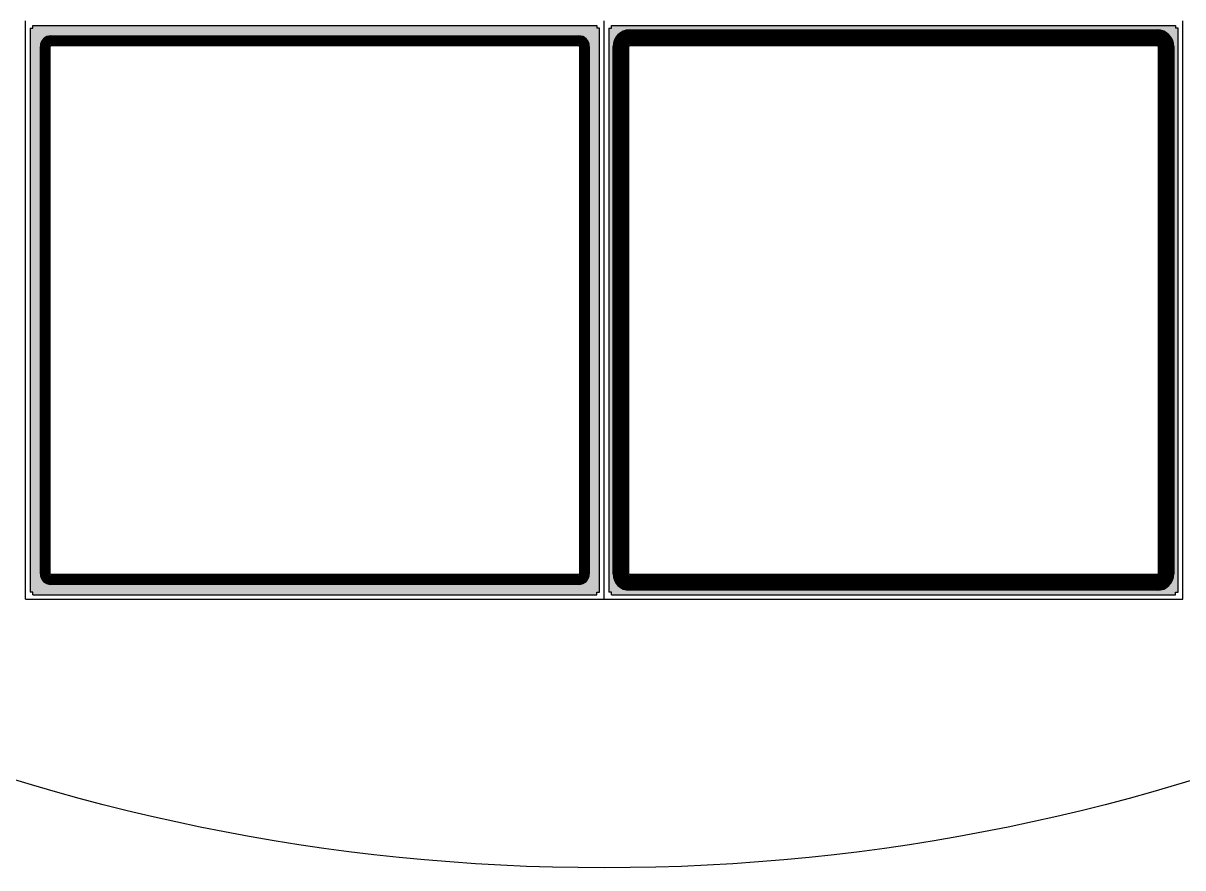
# Model space of a CAD drawing. Header units: millimetres. Extents: x -75 to 75, y -75 to 75.
# Drawn here: x -21.74 to 21.65, y -75 to -43.39 of the extents above; entities that cross this region are included whole.
import ezdxf

# ---------------------------------------------------------------- set-up
doc = ezdxf.new("R2010")
doc.units = ezdxf.units.MM
doc.layers.add('400AMET#2', color=9, linetype='Continuous')

msp = doc.modelspace()

# ---------------------------------------------------------------- hatches: boundary and pattern name
at = {"layer": '400AMET#2'}
h = msp.add_hatch(color=256, dxfattribs=at)
h.dxf.hatch_style = 1
h.paths.add_polyline_path([(-0.17, -43.57), (-0.27, -43.57), (-0.27, -43.47), (-21.38, -43.47), (-21.38, -43.57), (-21.48, -43.57), (-21.48, -64.68), (-21.38, -64.68), (-21.38, -64.78), (-0.27, -64.78), (-0.27, -64.68), (-0.17, -64.68)])
h.paths.add_polyline_path([(-20.697, -43.857), (-0.953, -43.857, -0.414214), (-0.557, -44.253), (-0.557, -63.997, -0.414214), (-0.953, -64.393), (-20.697, -64.393, -0.414214), (-21.093, -63.997), (-21.093, -44.253, -0.414214)], flags=16)
h.paths.add_polyline_path([(-20.697, -43.877), (-0.953, -43.877, -0.414214), (-0.577, -44.253), (-0.577, -63.997, -0.414214), (-0.953, -64.373), (-20.697, -64.373, -0.414214), (-21.073, -63.997), (-21.073, -44.253, -0.414214)], flags=0)
h.paths.add_polyline_path([(-20.697, -43.899), (-0.953, -43.899, -0.414214), (-0.599, -44.253), (-0.599, -63.997, -0.414214), (-0.953, -64.351), (-20.697, -64.351, -0.414214), (-21.051, -63.997), (-21.051, -44.253, -0.414214)], flags=0)
h.paths.add_polyline_path([(-20.697, -43.919), (-0.953, -43.919, -0.414214), (-0.619, -44.253), (-0.619, -63.997, -0.414214), (-0.953, -64.331), (-20.697, -64.331, -0.414214), (-21.031, -63.997), (-21.031, -44.253, -0.414214)], flags=0)
h.paths.add_polyline_path([(-20.697, -43.941), (-0.953, -43.941, -0.414214), (-0.641, -44.253), (-0.641, -63.997, -0.414214), (-0.953, -64.309), (-20.697, -64.309, -0.414214), (-21.009, -63.997), (-21.009, -44.253, -0.414214)], flags=0)
h.paths.add_polyline_path([(-0.953, -43.979, -0.414214), (-0.679, -44.253), (-0.661, -44.253, 0.414214), (-0.953, -43.961), (-20.697, -43.961), (-20.697, -43.979)], flags=0)
h.paths.add_polyline_path([(-20.697, -64.271, -0.414214), (-20.971, -63.997), (-20.989, -63.997, 0.414214), (-20.697, -64.289), (-0.953, -64.289), (-0.953, -64.271)], flags=0)
h.paths.add_polyline_path([(-0.953, -44.017, -0.414214), (-0.717, -44.253), (-0.699, -44.253, 0.414214), (-0.953, -43.999), (-20.697, -43.999), (-20.697, -44.017)], flags=0)
h.paths.add_polyline_path([(-20.697, -64.233, -0.414214), (-20.933, -63.997), (-20.951, -63.997, 0.414214), (-20.697, -64.251), (-0.953, -64.251), (-0.953, -64.233)], flags=0)
h.paths.add_polyline_path([(-0.953, -44.055, -0.414214), (-0.755, -44.253), (-0.737, -44.253, 0.414214), (-0.953, -44.037), (-20.697, -44.037), (-20.697, -44.055)], flags=0)
h.paths.add_polyline_path([(-20.697, -64.195, -0.414214), (-20.895, -63.997), (-20.913, -63.997, 0.414214), (-20.697, -64.213), (-0.953, -64.213), (-0.953, -64.195)], flags=0)
h.paths.add_polyline_path([(-0.953, -44.09, -0.414214), (-0.79, -44.253), (-0.775, -44.253, 0.414214), (-0.953, -44.075), (-20.697, -44.075), (-20.697, -44.09)], flags=0)
h.paths.add_polyline_path([(-0.953, -44.125, -0.414214), (-0.825, -44.253), (-0.81, -44.253, 0.414214), (-0.953, -44.11), (-20.697, -44.11), (-20.697, -44.125)], flags=0)
h.paths.add_polyline_path([(-20.697, -64.125, -0.414214), (-20.825, -63.997), (-20.84, -63.997, 0.414214), (-20.697, -64.14), (-0.953, -64.14), (-0.953, -64.125)], flags=0)
h.paths.add_polyline_path([(-0.953, -44.16, -0.414214), (-0.86, -44.253), (-0.845, -44.253, 0.414214), (-0.953, -44.145), (-20.697, -44.145), (-20.697, -44.16)], flags=0)
h.paths.add_polyline_path([(-20.697, -64.09, -0.414214), (-20.79, -63.997), (-20.805, -63.997, 0.414214), (-20.697, -64.105), (-0.953, -64.105), (-0.953, -64.09)], flags=0)
h.paths.add_polyline_path([(-20.725, -63.997), (-20.74, -63.997, 0.414214), (-20.697, -64.04), (-0.953, -64.04), (-0.953, -64.025), (-20.697, -64.025, -0.414214)], flags=0)
h.paths.add_polyline_path([(-20.547, -44.253), (-10.9, -44.253), (-10.9, -44.403), (-10.75, -44.403), (-10.75, -44.253), (-1.103, -44.253), (-1.103, -44.403), (-0.953, -44.403), (-0.953, -54.05), (-1.103, -54.05), (-1.103, -54.2), (-0.953, -54.2), (-0.953, -63.847), (-1.103, -63.847), (-1.103, -63.997), (-10.75, -63.997), (-10.75, -63.847), (-10.9, -63.847), (-10.9, -63.997), (-20.547, -63.997), (-20.547, -63.847), (-20.697, -63.847), (-20.697, -54.2), (-20.547, -54.2), (-20.547, -54.05), (-20.697, -54.05), (-20.697, -44.403), (-20.547, -44.403)], flags=0)
h = msp.add_hatch(color=256, dxfattribs=at)
h.dxf.hatch_style = 1
h.paths.add_polyline_path([(21.48, -43.57), (21.38, -43.57), (21.38, -43.47), (0.27, -43.47), (0.27, -43.57), (0.17, -43.57), (0.17, -64.68), (0.27, -64.68), (0.27, -64.78), (21.38, -64.78), (21.38, -64.68), (21.48, -64.68)])
h.paths.add_polyline_path([(0.953, -43.637), (20.697, -43.637, -0.414214), (21.313, -44.253), (21.313, -63.997, -0.414214), (20.697, -64.613), (0.953, -64.613, -0.414214), (0.337, -63.997), (0.337, -44.253, -0.414214)], flags=16)
h.paths.add_polyline_path([(0.953, -43.657), (20.697, -43.657, -0.414214), (21.293, -44.253), (21.293, -63.997, -0.414214), (20.697, -64.593), (0.953, -64.593, -0.414214), (0.357, -63.997), (0.357, -44.253, -0.414214)], flags=0)
h.paths.add_polyline_path([(0.953, -43.683), (20.697, -43.683, -0.414214), (21.267, -44.253), (21.267, -63.997, -0.414214), (20.697, -64.567), (0.953, -64.567, -0.414214), (0.383, -63.997), (0.383, -44.253, -0.414214)], flags=0)
h.paths.add_polyline_path([(0.953, -43.703), (20.697, -43.703, -0.414214), (21.247, -44.253), (21.247, -63.997, -0.414214), (20.697, -64.547), (0.953, -64.547, -0.414214), (0.403, -63.997), (0.403, -44.253, -0.414214)], flags=0)
h.paths.add_polyline_path([(0.953, -43.727), (20.697, -43.727, -0.414214), (21.223, -44.253), (21.223, -63.997, -0.414214), (20.697, -64.523), (0.953, -64.523, -0.414214), (0.427, -63.997), (0.427, -44.253, -0.414214)], flags=0)
h.paths.add_polyline_path([(0.953, -43.747), (20.697, -43.747, -0.414214), (21.203, -44.253), (21.203, -63.997, -0.414214), (20.697, -64.503), (0.953, -64.503, -0.414214), (0.447, -63.997), (0.447, -44.253, -0.414214)], flags=0)
h.paths.add_polyline_path([(0.953, -43.771), (20.697, -43.771, -0.414214), (21.179, -44.253), (21.179, -63.997, -0.414214), (20.697, -64.479), (0.953, -64.479, -0.414214), (0.471, -63.997), (0.471, -44.253, -0.414214)], flags=0)
h.paths.add_polyline_path([(0.953, -43.791), (20.697, -43.791, -0.414214), (21.159, -44.253), (21.159, -63.997, -0.414214), (20.697, -64.459), (0.953, -64.459, -0.414214), (0.491, -63.997), (0.491, -44.253, -0.414214)], flags=0)
h.paths.add_polyline_path([(0.953, -43.815), (20.697, -43.815, -0.414214), (21.135, -44.253), (21.135, -63.997, -0.414214), (20.697, -64.435), (0.953, -64.435, -0.414214), (0.515, -63.997), (0.515, -44.253, -0.414214)], flags=0)
h.paths.add_polyline_path([(0.953, -43.835), (20.697, -43.835, -0.414214), (21.115, -44.253), (21.115, -63.997, -0.414214), (20.697, -64.415), (0.953, -64.415, -0.414214), (0.535, -63.997), (0.535, -44.253, -0.414214)], flags=0)
h.paths.add_polyline_path([(0.953, -43.857), (20.697, -43.857, -0.414214), (21.093, -44.253), (21.093, -63.997, -0.414214), (20.697, -64.393), (0.953, -64.393, -0.414214), (0.557, -63.997), (0.557, -44.253, -0.414214)], flags=0)
h.paths.add_polyline_path([(0.953, -43.877), (20.697, -43.877, -0.414214), (21.073, -44.253), (21.073, -63.997, -0.414214), (20.697, -64.373), (0.953, -64.373, -0.414214), (0.577, -63.997), (0.577, -44.253, -0.414214)], flags=0)
h.paths.add_polyline_path([(0.953, -43.899), (20.697, -43.899, -0.414214), (21.051, -44.253), (21.051, -63.997, -0.414214), (20.697, -64.351), (0.953, -64.351, -0.414214), (0.599, -63.997), (0.599, -44.253, -0.414214)], flags=0)
h.paths.add_polyline_path([(0.953, -43.919), (20.697, -43.919, -0.414214), (21.031, -44.253), (21.031, -63.997, -0.414214), (20.697, -64.331), (0.953, -64.331, -0.414214), (0.619, -63.997), (0.619, -44.253, -0.414214)], flags=0)
h.paths.add_polyline_path([(0.953, -43.941), (20.697, -43.941, -0.414214), (21.009, -44.253), (21.009, -63.997, -0.414214), (20.697, -64.309), (0.953, -64.309, -0.414214), (0.641, -63.997), (0.641, -44.253, -0.414214)], flags=0)
h.paths.add_polyline_path([(0.953, -43.961), (20.697, -43.961, -0.414214), (20.989, -44.253), (20.989, -63.997, -0.414214), (20.697, -64.289), (0.953, -64.289, -0.414214), (0.661, -63.997), (0.661, -44.253, -0.414214)], flags=0)
h.paths.add_polyline_path([(0.953, -43.979), (20.697, -43.979, -0.414214), (20.971, -44.253), (20.971, -63.997, -0.414214), (20.697, -64.271), (0.953, -64.271, -0.414214), (0.679, -63.997), (0.679, -44.253, -0.414214)], flags=0)
h.paths.add_polyline_path([(0.953, -43.999), (20.697, -43.999, -0.414214), (20.951, -44.253), (20.951, -63.997, -0.414214), (20.697, -64.251), (0.953, -64.251, -0.414214), (0.699, -63.997), (0.699, -44.253, -0.414214)], flags=0)
h.paths.add_polyline_path([(0.953, -44.017), (20.697, -44.017, -0.414214), (20.933, -44.253), (20.933, -63.997, -0.414214), (20.697, -64.233), (0.953, -64.233, -0.414214), (0.717, -63.997), (0.717, -44.253, -0.414214)], flags=0)
h.paths.add_polyline_path([(0.953, -44.037), (20.697, -44.037, -0.414214), (20.913, -44.253), (20.913, -63.997, -0.414214), (20.697, -64.213), (0.953, -64.213, -0.414214), (0.737, -63.997), (0.737, -44.253, -0.414214)], flags=0)
h.paths.add_polyline_path([(0.953, -44.055), (20.697, -44.055, -0.414214), (20.895, -44.253), (20.895, -63.997, -0.414214), (20.697, -64.195), (0.953, -64.195, -0.414214), (0.755, -63.997), (0.755, -44.253, -0.414214)], flags=0)
h.paths.add_polyline_path([(0.953, -44.075), (20.697, -44.075, -0.414214), (20.875, -44.253), (20.875, -63.997, -0.414214), (20.697, -64.175), (0.953, -64.175, -0.414214), (0.775, -63.997), (0.775, -44.253, -0.414214)], flags=0)
h.paths.add_polyline_path([(0.953, -44.09), (20.697, -44.09, -0.414214), (20.86, -44.253), (20.86, -63.997, -0.414214), (20.697, -64.16), (0.953, -64.16, -0.414214), (0.79, -63.997), (0.79, -44.253, -0.414214)], flags=0)
h.paths.add_polyline_path([(0.953, -44.11), (20.697, -44.11, -0.414214), (20.84, -44.253), (20.84, -63.997, -0.414214), (20.697, -64.14), (0.953, -64.14, -0.414214), (0.81, -63.997), (0.81, -44.253, -0.414214)], flags=0)
h.paths.add_polyline_path([(0.953, -44.125), (20.697, -44.125, -0.414214), (20.825, -44.253), (20.825, -63.997, -0.414214), (20.697, -64.125), (0.953, -64.125, -0.414214), (0.825, -63.997), (0.825, -44.253, -0.414214)], flags=0)
h.paths.add_polyline_path([(0.953, -44.145), (20.697, -44.145, -0.414214), (20.805, -44.253), (20.805, -63.997, -0.414214), (20.697, -64.105), (0.953, -64.105, -0.414214), (0.845, -63.997), (0.845, -44.253, -0.414214)], flags=0)
h.paths.add_polyline_path([(0.953, -44.16), (20.697, -44.16, -0.414214), (20.79, -44.253), (20.79, -63.997, -0.414214), (20.697, -64.09), (0.953, -64.09, -0.414214), (0.86, -63.997), (0.86, -44.253, -0.414214)], flags=0)
h.paths.add_polyline_path([(0.953, -44.21), (20.697, -44.21, -0.414214), (20.74, -44.253), (20.74, -63.997, -0.414214), (20.697, -64.04), (0.953, -64.04, -0.414214), (0.91, -63.997), (0.91, -44.253, -0.414214)], flags=0)
h.paths.add_polyline_path([(0.953, -44.225), (20.697, -44.225, -0.414214), (20.725, -44.253), (20.725, -63.997, -0.414214), (20.697, -64.025), (0.953, -64.025, -0.414214), (0.925, -63.997), (0.925, -44.253, -0.414214)], flags=0)
h.paths.add_polyline_path([(1.103, -44.253), (10.75, -44.253), (10.75, -44.403), (10.9, -44.403), (10.9, -44.253), (20.547, -44.253), (20.547, -44.403), (20.697, -44.403), (20.697, -54.05), (20.547, -54.05), (20.547, -54.2), (20.697, -54.2), (20.697, -63.847), (20.547, -63.847), (20.547, -63.997), (10.9, -63.997), (10.9, -63.847), (10.75, -63.847), (10.75, -63.997), (1.103, -63.997), (1.103, -63.847), (0.953, -63.847), (0.953, -54.2), (1.103, -54.2), (1.103, -54.05), (0.953, -54.05), (0.953, -44.403), (1.103, -44.403)], flags=0)
h = msp.add_hatch(color=256, dxfattribs=at)
h.dxf.hatch_style = 1
edge = h.paths.add_edge_path(flags=16)
edge.add_arc((0.953, -63.997), 0.57, 180, 270)
edge.add_line((0.953, -64.567), (20.697, -64.567))
edge.add_arc((20.697, -63.997), 0.57, 270, 360)
edge.add_line((21.267, -63.997), (21.267, -44.253))
edge.add_arc((20.697, -44.253), 0.57, 0, 90)
edge.add_line((20.697, -43.683), (0.953, -43.683))
edge.add_arc((0.953, -44.253), 0.57, 90, 180)
edge.add_line((0.383, -44.253), (0.383, -63.997))
edge = h.paths.add_edge_path()
edge.add_arc((0.953, -63.997), 0.596, 180, 270)
edge.add_line((0.953, -64.593), (20.697, -64.593))
edge.add_arc((20.697, -63.997), 0.596, 270, 360)
edge.add_line((21.293, -63.997), (21.293, -44.253))
edge.add_arc((20.697, -44.253), 0.596, 0, 90)
edge.add_line((20.697, -43.657), (0.953, -43.657))
edge.add_arc((0.953, -44.253), 0.596, 90, 180)
edge.add_line((0.357, -44.253), (0.357, -63.997))
h = msp.add_hatch(color=256, dxfattribs=at)
h.dxf.hatch_style = 1
edge = h.paths.add_edge_path()
edge.add_line((0.403, -63.997), (0.403, -44.253))
edge.add_arc((0.953, -44.253), 0.55, 90, 180, ccw=False)
edge.add_line((0.953, -43.703), (20.697, -43.703))
edge.add_arc((20.697, -44.253), 0.55, 0, 90, ccw=False)
edge.add_line((21.247, -44.253), (21.247, -63.997))
edge.add_arc((20.697, -63.997), 0.55, -90, 0, ccw=False)
edge.add_line((20.697, -64.547), (0.953, -64.547))
edge.add_arc((0.953, -63.997), 0.55, 180, 270, ccw=False)
edge = h.paths.add_edge_path(flags=16)
edge.add_line((0.427, -63.997), (0.427, -44.253))
edge.add_arc((0.953, -44.253), 0.526, 90, 180, ccw=False)
edge.add_line((0.953, -43.727), (20.697, -43.727))
edge.add_arc((20.697, -44.253), 0.526, 0, 90, ccw=False)
edge.add_line((21.223, -44.253), (21.223, -63.997))
edge.add_arc((20.697, -63.997), 0.526, -90, 0, ccw=False)
edge.add_line((20.697, -64.523), (0.953, -64.523))
edge.add_arc((0.953, -63.997), 0.526, 180, 270, ccw=False)
h = msp.add_hatch(color=256, dxfattribs=at)
h.dxf.hatch_style = 1
edge = h.paths.add_edge_path(flags=16)
edge.add_arc((0.953, -63.997), 0.482, 180, 270)
edge.add_line((0.953, -64.479), (20.697, -64.479))
edge.add_arc((20.697, -63.997), 0.482, 270, 360)
edge.add_line((21.179, -63.997), (21.179, -44.253))
edge.add_arc((20.697, -44.253), 0.482, 0, 90)
edge.add_line((20.697, -43.771), (0.953, -43.771))
edge.add_arc((0.953, -44.253), 0.482, 90, 180)
edge.add_line((0.471, -44.253), (0.471, -63.997))
edge = h.paths.add_edge_path()
edge.add_arc((0.953, -63.997), 0.506, 180, 270)
edge.add_line((0.953, -64.503), (20.697, -64.503))
edge.add_arc((20.697, -63.997), 0.506, 270, 360)
edge.add_line((21.203, -63.997), (21.203, -44.253))
edge.add_arc((20.697, -44.253), 0.506, 0, 90)
edge.add_line((20.697, -43.747), (0.953, -43.747))
edge.add_arc((0.953, -44.253), 0.506, 90, 180)
edge.add_line((0.447, -44.253), (0.447, -63.997))
h = msp.add_hatch(color=256, dxfattribs=at)
h.dxf.hatch_style = 1
edge = h.paths.add_edge_path(flags=16)
edge.add_line((0.515, -63.997), (0.515, -44.253))
edge.add_arc((0.953, -44.253), 0.438, 90, 180, ccw=False)
edge.add_line((0.953, -43.815), (20.697, -43.815))
edge.add_arc((20.697, -44.253), 0.438, 0, 90, ccw=False)
edge.add_line((21.135, -44.253), (21.135, -63.997))
edge.add_arc((20.697, -63.997), 0.438, -90, 0, ccw=False)
edge.add_line((20.697, -64.435), (0.953, -64.435))
edge.add_arc((0.953, -63.997), 0.438, 180, 270, ccw=False)
edge = h.paths.add_edge_path()
edge.add_arc((0.953, -44.253), 0.462, 90, 180)
edge.add_line((0.491, -44.253), (0.491, -63.997))
edge.add_arc((0.953, -63.997), 0.462, 180, 270)
edge.add_line((0.953, -64.459), (20.697, -64.459))
edge.add_arc((20.697, -63.997), 0.462, 270, 360)
edge.add_line((21.159, -63.997), (21.159, -44.253))
edge.add_arc((20.697, -44.253), 0.462, 0, 90)
edge.add_line((20.697, -43.791), (0.953, -43.791))
h = msp.add_hatch(color=256, dxfattribs=at)
h.dxf.hatch_style = 1
edge = h.paths.add_edge_path()
edge.add_line((-21.073, -63.997), (-21.073, -44.253))
edge.add_arc((-20.697, -44.253), 0.376, 90, 180, ccw=False)
edge.add_line((-20.697, -43.877), (-0.953, -43.877))
edge.add_arc((-0.953, -44.253), 0.376, 0, 90, ccw=False)
edge.add_line((-0.577, -44.253), (-0.577, -63.997))
edge.add_arc((-0.953, -63.997), 0.376, -90, 0, ccw=False)
edge.add_line((-0.953, -64.373), (-20.697, -64.373))
edge.add_arc((-20.697, -63.997), 0.376, 180, 270, ccw=False)
edge = h.paths.add_edge_path(flags=16)
edge.add_line((-21.051, -63.997), (-21.051, -44.253))
edge.add_arc((-20.697, -44.253), 0.354, 90, 180, ccw=False)
edge.add_line((-20.697, -43.899), (-0.953, -43.899))
edge.add_arc((-0.953, -44.253), 0.354, 0, 90, ccw=False)
edge.add_line((-0.599, -44.253), (-0.599, -63.997))
edge.add_arc((-0.953, -63.997), 0.354, -90, 0, ccw=False)
edge.add_line((-0.953, -64.351), (-20.697, -64.351))
edge.add_arc((-20.697, -63.997), 0.354, 180, 270, ccw=False)
h = msp.add_hatch(color=256, dxfattribs=at)
h.dxf.hatch_style = 1
edge = h.paths.add_edge_path(flags=16)
edge.add_arc((-20.697, -63.997), 0.312, 180, 270)
edge.add_line((-20.697, -64.309), (-0.953, -64.309))
edge.add_arc((-0.953, -63.997), 0.312, 270, 360)
edge.add_line((-0.641, -63.997), (-0.641, -44.253))
edge.add_arc((-0.953, -44.253), 0.312, 0, 90)
edge.add_line((-0.953, -43.941), (-20.697, -43.941))
edge.add_arc((-20.697, -44.253), 0.312, 90, 180)
edge.add_line((-21.009, -44.253), (-21.009, -63.997))
edge = h.paths.add_edge_path()
edge.add_arc((-20.697, -63.997), 0.334, 180, 270)
edge.add_line((-20.697, -64.331), (-0.953, -64.331))
edge.add_arc((-0.953, -63.997), 0.334, 270, 360)
edge.add_line((-0.619, -63.997), (-0.619, -44.253))
edge.add_arc((-0.953, -44.253), 0.334, 0, 90)
edge.add_line((-0.953, -43.919), (-20.697, -43.919))
edge.add_arc((-20.697, -44.253), 0.334, 90, 180)
edge.add_line((-21.031, -44.253), (-21.031, -63.997))
h = msp.add_hatch(color=256, dxfattribs=at)
h.dxf.hatch_style = 1
edge = h.paths.add_edge_path(flags=16)
edge.add_arc((-20.697, -44.253), 0.274, 90, 180)
edge.add_line((-20.971, -44.253), (-20.971, -63.997))
edge.add_arc((-20.697, -63.997), 0.274, 180, 270)
edge.add_line((-20.697, -64.271), (-0.953, -64.271))
edge.add_arc((-0.953, -63.997), 0.274, 270, 360)
edge.add_line((-0.679, -63.997), (-0.679, -44.253))
edge.add_arc((-0.953, -44.253), 0.274, 0, 90)
edge.add_line((-0.953, -43.979), (-20.697, -43.979))
edge = h.paths.add_edge_path()
edge.add_line((-20.989, -63.997), (-20.989, -44.253))
edge.add_arc((-20.697, -44.253), 0.292, 90, 180, ccw=False)
edge.add_line((-20.697, -43.961), (-0.953, -43.961))
edge.add_arc((-0.953, -44.253), 0.292, 0, 90, ccw=False)
edge.add_line((-0.661, -44.253), (-0.661, -63.997))
edge.add_arc((-0.953, -63.997), 0.292, -90, 0, ccw=False)
edge.add_line((-0.953, -64.289), (-20.697, -64.289))
edge.add_arc((-20.697, -63.997), 0.292, 180, 270, ccw=False)
h = msp.add_hatch(color=256, dxfattribs=at)
h.dxf.hatch_style = 1
edge = h.paths.add_edge_path(flags=16)
edge.add_arc((-20.697, -63.997), 0.236, 180, 270)
edge.add_line((-20.697, -64.233), (-0.953, -64.233))
edge.add_arc((-0.953, -63.997), 0.236, 270, 360)
edge.add_line((-0.717, -63.997), (-0.717, -44.253))
edge.add_arc((-0.953, -44.253), 0.236, 0, 90)
edge.add_line((-0.953, -44.017), (-20.697, -44.017))
edge.add_arc((-20.697, -44.253), 0.236, 90, 180)
edge.add_line((-20.933, -44.253), (-20.933, -63.997))
edge = h.paths.add_edge_path()
edge.add_arc((-20.697, -63.997), 0.254, 180, 270)
edge.add_line((-20.697, -64.251), (-0.953, -64.251))
edge.add_arc((-0.953, -63.997), 0.254, 270, 360)
edge.add_line((-0.699, -63.997), (-0.699, -44.253))
edge.add_arc((-0.953, -44.253), 0.254, 0, 90)
edge.add_line((-0.953, -43.999), (-20.697, -43.999))
edge.add_arc((-20.697, -44.253), 0.254, 90, 180)
edge.add_line((-20.951, -44.253), (-20.951, -63.997))
h = msp.add_hatch(color=256, dxfattribs=at)
h.dxf.hatch_style = 1
edge = h.paths.add_edge_path()
edge.add_arc((-20.697, -44.253), 0.216, 90, 180)
edge.add_line((-20.913, -44.253), (-20.913, -63.997))
edge.add_arc((-20.697, -63.997), 0.216, 180, 270)
edge.add_line((-20.697, -64.213), (-0.953, -64.213))
edge.add_arc((-0.953, -63.997), 0.216, 270, 360)
edge.add_line((-0.737, -63.997), (-0.737, -44.253))
edge.add_arc((-0.953, -44.253), 0.216, 0, 90)
edge.add_line((-0.953, -44.037), (-20.697, -44.037))
edge = h.paths.add_edge_path(flags=16)
edge.add_line((-20.895, -63.997), (-20.895, -44.253))
edge.add_arc((-20.697, -44.253), 0.198, 90, 180, ccw=False)
edge.add_line((-20.697, -44.055), (-0.953, -44.055))
edge.add_arc((-0.953, -44.253), 0.198, 0, 90, ccw=False)
edge.add_line((-0.755, -44.253), (-0.755, -63.997))
edge.add_arc((-0.953, -63.997), 0.198, -90, 0, ccw=False)
edge.add_line((-0.953, -64.195), (-20.697, -64.195))
edge.add_arc((-20.697, -63.997), 0.198, 180, 270, ccw=False)
h = msp.add_hatch(color=256, dxfattribs=at)
h.dxf.hatch_style = 1
edge = h.paths.add_edge_path(flags=16)
edge.add_arc((-20.697, -63.997), 0.163, 180, 270)
edge.add_line((-20.697, -64.16), (-0.953, -64.16))
edge.add_arc((-0.953, -63.997), 0.163, 270, 360)
edge.add_line((-0.79, -63.997), (-0.79, -44.253))
edge.add_arc((-0.953, -44.253), 0.163, 0, 90)
edge.add_line((-0.953, -44.09), (-20.697, -44.09))
edge.add_arc((-20.697, -44.253), 0.163, 90, 180)
edge.add_line((-20.86, -44.253), (-20.86, -63.997))
edge = h.paths.add_edge_path()
edge.add_arc((-20.697, -63.997), 0.178, 180, 270)
edge.add_line((-20.697, -64.175), (-0.953, -64.175))
edge.add_arc((-0.953, -63.997), 0.178, 270, 360)
edge.add_line((-0.775, -63.997), (-0.775, -44.253))
edge.add_arc((-0.953, -44.253), 0.178, 0, 90)
edge.add_line((-0.953, -44.075), (-20.697, -44.075))
edge.add_arc((-20.697, -44.253), 0.178, 90, 180)
edge.add_line((-20.875, -44.253), (-20.875, -63.997))
h = msp.add_hatch(color=256, dxfattribs=at)
h.dxf.hatch_style = 1
edge = h.paths.add_edge_path()
edge.add_line((-0.953, -64.14), (-20.697, -64.14))
edge.add_arc((-20.697, -63.997), 0.143, 180, 270, ccw=False)
edge.add_line((-20.84, -63.997), (-20.84, -44.253))
edge.add_arc((-20.697, -44.253), 0.143, 90, 180, ccw=False)
edge.add_line((-20.697, -44.11), (-0.953, -44.11))
edge.add_arc((-0.953, -44.253), 0.143, 0, 90, ccw=False)
edge.add_line((-0.81, -44.253), (-0.81, -63.997))
edge.add_arc((-0.953, -63.997), 0.143, -90, 0, ccw=False)
edge = h.paths.add_edge_path(flags=16)
edge.add_line((-0.953, -64.125), (-20.697, -64.125))
edge.add_arc((-20.697, -63.997), 0.128, 180, 270, ccw=False)
edge.add_line((-20.825, -63.997), (-20.825, -44.253))
edge.add_arc((-20.697, -44.253), 0.128, 90, 180, ccw=False)
edge.add_line((-20.697, -44.125), (-0.953, -44.125))
edge.add_arc((-0.953, -44.253), 0.128, 0, 90, ccw=False)
edge.add_line((-0.825, -44.253), (-0.825, -63.997))
edge.add_arc((-0.953, -63.997), 0.128, -90, 0, ccw=False)
h = msp.add_hatch(color=256, dxfattribs=at)
h.dxf.hatch_style = 1
edge = h.paths.add_edge_path(flags=16)
edge.add_arc((-20.697, -63.997), 0.093, 180, 270)
edge.add_line((-20.697, -64.09), (-0.953, -64.09))
edge.add_arc((-0.953, -63.997), 0.093, 270, 360)
edge.add_line((-0.86, -63.997), (-0.86, -44.253))
edge.add_arc((-0.953, -44.253), 0.093, 0, 90)
edge.add_line((-0.953, -44.16), (-20.697, -44.16))
edge.add_arc((-20.697, -44.253), 0.093, 90, 180)
edge.add_line((-20.79, -44.253), (-20.79, -63.997))
edge = h.paths.add_edge_path()
edge.add_arc((-20.697, -63.997), 0.108, 180, 270)
edge.add_line((-20.697, -64.105), (-0.953, -64.105))
edge.add_arc((-0.953, -63.997), 0.108, 270, 360)
edge.add_line((-0.845, -63.997), (-0.845, -44.253))
edge.add_arc((-0.953, -44.253), 0.108, 0, 90)
edge.add_line((-0.953, -44.145), (-20.697, -44.145))
edge.add_arc((-20.697, -44.253), 0.108, 90, 180)
edge.add_line((-20.805, -44.253), (-20.805, -63.997))
h = msp.add_hatch(color=256, dxfattribs=at)
h.dxf.hatch_style = 1
edge = h.paths.add_edge_path(flags=16)
edge.add_arc((-20.697, -44.253), 0.028, 90, 180)
edge.add_line((-20.725, -44.253), (-20.725, -63.997))
edge.add_arc((-20.697, -63.997), 0.028, 180, 270)
edge.add_line((-20.697, -64.025), (-0.953, -64.025))
edge.add_arc((-0.953, -63.997), 0.028, 270, 360)
edge.add_line((-0.925, -63.997), (-0.925, -44.253))
edge.add_arc((-0.953, -44.253), 0.028, 0, 90)
edge.add_line((-0.953, -44.225), (-20.697, -44.225))
edge = h.paths.add_edge_path()
edge.add_arc((-20.697, -44.253), 0.043, 90, 180)
edge.add_line((-20.74, -44.253), (-20.74, -63.997))
edge.add_arc((-20.697, -63.997), 0.043, 180, 270)
edge.add_line((-20.697, -64.04), (-0.953, -64.04))
edge.add_arc((-0.953, -63.997), 0.043, 270, 360)
edge.add_line((-0.91, -63.997), (-0.91, -44.253))
edge.add_arc((-0.953, -44.253), 0.043, 0, 90)
edge.add_line((-0.953, -44.21), (-20.697, -44.21))
h = msp.add_hatch(color=256, dxfattribs=at)
h.dxf.hatch_style = 1
edge = h.paths.add_edge_path(flags=16)
edge.add_arc((0.953, -63.997), 0.396, 180, 270)
edge.add_line((0.953, -64.393), (20.697, -64.393))
edge.add_arc((20.697, -63.997), 0.396, 270, 360)
edge.add_line((21.093, -63.997), (21.093, -44.253))
edge.add_arc((20.697, -44.253), 0.396, 0, 90)
edge.add_line((20.697, -43.857), (0.953, -43.857))
edge.add_arc((0.953, -44.253), 0.396, 90, 180)
edge.add_line((0.557, -44.253), (0.557, -63.997))
edge = h.paths.add_edge_path()
edge.add_arc((0.953, -63.997), 0.418, 180, 270)
edge.add_line((0.953, -64.415), (20.697, -64.415))
edge.add_arc((20.697, -63.997), 0.418, 270, 360)
edge.add_line((21.115, -63.997), (21.115, -44.253))
edge.add_arc((20.697, -44.253), 0.418, 0, 90)
edge.add_line((20.697, -43.835), (0.953, -43.835))
edge.add_arc((0.953, -44.253), 0.418, 90, 180)
edge.add_line((0.535, -44.253), (0.535, -63.997))
h = msp.add_hatch(color=256, dxfattribs=at)
h.dxf.hatch_style = 1
edge = h.paths.add_edge_path()
edge.add_line((0.577, -63.997), (0.577, -44.253))
edge.add_arc((0.953, -44.253), 0.376, 90, 180, ccw=False)
edge.add_line((0.953, -43.877), (20.697, -43.877))
edge.add_arc((20.697, -44.253), 0.376, 0, 90, ccw=False)
edge.add_line((21.073, -44.253), (21.073, -63.997))
edge.add_arc((20.697, -63.997), 0.376, -90, 0, ccw=False)
edge.add_line((20.697, -64.373), (0.953, -64.373))
edge.add_arc((0.953, -63.997), 0.376, 180, 270, ccw=False)
edge = h.paths.add_edge_path(flags=16)
edge.add_line((0.599, -63.997), (0.599, -44.253))
edge.add_arc((0.953, -44.253), 0.354, 90, 180, ccw=False)
edge.add_line((0.953, -43.899), (20.697, -43.899))
edge.add_arc((20.697, -44.253), 0.354, 0, 90, ccw=False)
edge.add_line((21.051, -44.253), (21.051, -63.997))
edge.add_arc((20.697, -63.997), 0.354, -90, 0, ccw=False)
edge.add_line((20.697, -64.351), (0.953, -64.351))
edge.add_arc((0.953, -63.997), 0.354, 180, 270, ccw=False)
h = msp.add_hatch(color=256, dxfattribs=at)
h.dxf.hatch_style = 1
edge = h.paths.add_edge_path(flags=16)
edge.add_arc((0.953, -63.997), 0.312, 180, 270)
edge.add_line((0.953, -64.309), (20.697, -64.309))
edge.add_arc((20.697, -63.997), 0.312, 270, 360)
edge.add_line((21.009, -63.997), (21.009, -44.253))
edge.add_arc((20.697, -44.253), 0.312, 0, 90)
edge.add_line((20.697, -43.941), (0.953, -43.941))
edge.add_arc((0.953, -44.253), 0.312, 90, 180)
edge.add_line((0.641, -44.253), (0.641, -63.997))
edge = h.paths.add_edge_path()
edge.add_arc((0.953, -63.997), 0.334, 180, 270)
edge.add_line((0.953, -64.331), (20.697, -64.331))
edge.add_arc((20.697, -63.997), 0.334, 270, 360)
edge.add_line((21.031, -63.997), (21.031, -44.253))
edge.add_arc((20.697, -44.253), 0.334, 0, 90)
edge.add_line((20.697, -43.919), (0.953, -43.919))
edge.add_arc((0.953, -44.253), 0.334, 90, 180)
edge.add_line((0.619, -44.253), (0.619, -63.997))
h = msp.add_hatch(color=256, dxfattribs=at)
h.dxf.hatch_style = 1
edge = h.paths.add_edge_path(flags=16)
edge.add_arc((0.953, -44.253), 0.274, 90, 180)
edge.add_line((0.679, -44.253), (0.679, -63.997))
edge.add_arc((0.953, -63.997), 0.274, 180, 270)
edge.add_line((0.953, -64.271), (20.697, -64.271))
edge.add_arc((20.697, -63.997), 0.274, 270, 360)
edge.add_line((20.971, -63.997), (20.971, -44.253))
edge.add_arc((20.697, -44.253), 0.274, 0, 90)
edge.add_line((20.697, -43.979), (0.953, -43.979))
edge = h.paths.add_edge_path()
edge.add_line((0.661, -63.997), (0.661, -44.253))
edge.add_arc((0.953, -44.253), 0.292, 90, 180, ccw=False)
edge.add_line((0.953, -43.961), (20.697, -43.961))
edge.add_arc((20.697, -44.253), 0.292, 0, 90, ccw=False)
edge.add_line((20.989, -44.253), (20.989, -63.997))
edge.add_arc((20.697, -63.997), 0.292, -90, 0, ccw=False)
edge.add_line((20.697, -64.289), (0.953, -64.289))
edge.add_arc((0.953, -63.997), 0.292, 180, 270, ccw=False)
h = msp.add_hatch(color=256, dxfattribs=at)
h.dxf.hatch_style = 1
edge = h.paths.add_edge_path(flags=16)
edge.add_arc((0.953, -63.997), 0.236, 180, 270)
edge.add_line((0.953, -64.233), (20.697, -64.233))
edge.add_arc((20.697, -63.997), 0.236, 270, 360)
edge.add_line((20.933, -63.997), (20.933, -44.253))
edge.add_arc((20.697, -44.253), 0.236, 0, 90)
edge.add_line((20.697, -44.017), (0.953, -44.017))
edge.add_arc((0.953, -44.253), 0.236, 90, 180)
edge.add_line((0.717, -44.253), (0.717, -63.997))
edge = h.paths.add_edge_path()
edge.add_arc((0.953, -63.997), 0.254, 180, 270)
edge.add_line((0.953, -64.251), (20.697, -64.251))
edge.add_arc((20.697, -63.997), 0.254, 270, 360)
edge.add_line((20.951, -63.997), (20.951, -44.253))
edge.add_arc((20.697, -44.253), 0.254, 0, 90)
edge.add_line((20.697, -43.999), (0.953, -43.999))
edge.add_arc((0.953, -44.253), 0.254, 90, 180)
edge.add_line((0.699, -44.253), (0.699, -63.997))
h = msp.add_hatch(color=256, dxfattribs=at)
h.dxf.hatch_style = 1
edge = h.paths.add_edge_path()
edge.add_arc((0.953, -44.253), 0.216, 90, 180)
edge.add_line((0.737, -44.253), (0.737, -63.997))
edge.add_arc((0.953, -63.997), 0.216, 180, 270)
edge.add_line((0.953, -64.213), (20.697, -64.213))
edge.add_arc((20.697, -63.997), 0.216, 270, 360)
edge.add_line((20.913, -63.997), (20.913, -44.253))
edge.add_arc((20.697, -44.253), 0.216, 0, 90)
edge.add_line((20.697, -44.037), (0.953, -44.037))
edge = h.paths.add_edge_path(flags=16)
edge.add_line((0.755, -63.997), (0.755, -44.253))
edge.add_arc((0.953, -44.253), 0.198, 90, 180, ccw=False)
edge.add_line((0.953, -44.055), (20.697, -44.055))
edge.add_arc((20.697, -44.253), 0.198, 0, 90, ccw=False)
edge.add_line((20.895, -44.253), (20.895, -63.997))
edge.add_arc((20.697, -63.997), 0.198, -90, 0, ccw=False)
edge.add_line((20.697, -64.195), (0.953, -64.195))
edge.add_arc((0.953, -63.997), 0.198, 180, 270, ccw=False)
h = msp.add_hatch(color=256, dxfattribs=at)
h.dxf.hatch_style = 1
edge = h.paths.add_edge_path(flags=16)
edge.add_arc((0.953, -63.997), 0.163, 180, 270)
edge.add_line((0.953, -64.16), (20.697, -64.16))
edge.add_arc((20.697, -63.997), 0.163, 270, 360)
edge.add_line((20.86, -63.997), (20.86, -44.253))
edge.add_arc((20.697, -44.253), 0.163, 0, 90)
edge.add_line((20.697, -44.09), (0.953, -44.09))
edge.add_arc((0.953, -44.253), 0.163, 90, 180)
edge.add_line((0.79, -44.253), (0.79, -63.997))
edge = h.paths.add_edge_path()
edge.add_arc((0.953, -63.997), 0.178, 180, 270)
edge.add_line((0.953, -64.175), (20.697, -64.175))
edge.add_arc((20.697, -63.997), 0.178, 270, 360)
edge.add_line((20.875, -63.997), (20.875, -44.253))
edge.add_arc((20.697, -44.253), 0.178, 0, 90)
edge.add_line((20.697, -44.075), (0.953, -44.075))
edge.add_arc((0.953, -44.253), 0.178, 90, 180)
edge.add_line((0.775, -44.253), (0.775, -63.997))
h = msp.add_hatch(color=256, dxfattribs=at)
h.dxf.hatch_style = 1
edge = h.paths.add_edge_path()
edge.add_line((0.81, -63.997), (0.81, -44.253))
edge.add_arc((0.953, -44.253), 0.143, 90, 180, ccw=False)
edge.add_line((0.953, -44.11), (20.697, -44.11))
edge.add_arc((20.697, -44.253), 0.143, 0, 90, ccw=False)
edge.add_line((20.84, -44.253), (20.84, -63.997))
edge.add_arc((20.697, -63.997), 0.143, -90, 0, ccw=False)
edge.add_line((20.697, -64.14), (0.953, -64.14))
edge.add_arc((0.953, -63.997), 0.143, 180, 270, ccw=False)
edge = h.paths.add_edge_path(flags=16)
edge.add_line((0.825, -63.997), (0.825, -44.253))
edge.add_arc((0.953, -44.253), 0.128, 90, 180, ccw=False)
edge.add_line((0.953, -44.125), (20.697, -44.125))
edge.add_arc((20.697, -44.253), 0.128, 0, 90, ccw=False)
edge.add_line((20.825, -44.253), (20.825, -63.997))
edge.add_arc((20.697, -63.997), 0.128, -90, 0, ccw=False)
edge.add_line((20.697, -64.125), (0.953, -64.125))
edge.add_arc((0.953, -63.997), 0.128, 180, 270, ccw=False)
h = msp.add_hatch(color=256, dxfattribs=at)
h.dxf.hatch_style = 1
edge = h.paths.add_edge_path(flags=16)
edge.add_arc((0.953, -63.997), 0.093, 180, 270)
edge.add_line((0.953, -64.09), (20.697, -64.09))
edge.add_arc((20.697, -63.997), 0.093, 270, 360)
edge.add_line((20.79, -63.997), (20.79, -44.253))
edge.add_arc((20.697, -44.253), 0.093, 0, 90)
edge.add_line((20.697, -44.16), (0.953, -44.16))
edge.add_arc((0.953, -44.253), 0.093, 90, 180)
edge.add_line((0.86, -44.253), (0.86, -63.997))
edge = h.paths.add_edge_path()
edge.add_arc((0.953, -63.997), 0.108, 180, 270)
edge.add_line((0.953, -64.105), (20.697, -64.105))
edge.add_arc((20.697, -63.997), 0.108, 270, 360)
edge.add_line((20.805, -63.997), (20.805, -44.253))
edge.add_arc((20.697, -44.253), 0.108, 0, 90)
edge.add_line((20.697, -44.145), (0.953, -44.145))
edge.add_arc((0.953, -44.253), 0.108, 90, 180)
edge.add_line((0.845, -44.253), (0.845, -63.997))
h = msp.add_hatch(color=256, dxfattribs=at)
h.dxf.hatch_style = 1
edge = h.paths.add_edge_path(flags=16)
edge.add_arc((0.953, -44.253), 0.028, 90, 180)
edge.add_line((0.925, -44.253), (0.925, -63.997))
edge.add_arc((0.953, -63.997), 0.028, 180, 270)
edge.add_line((0.953, -64.025), (20.697, -64.025))
edge.add_arc((20.697, -63.997), 0.028, 270, 360)
edge.add_line((20.725, -63.997), (20.725, -44.253))
edge.add_arc((20.697, -44.253), 0.028, 0, 90)
edge.add_line((20.697, -44.225), (0.953, -44.225))
edge = h.paths.add_edge_path()
edge.add_arc((0.953, -44.253), 0.043, 90, 180)
edge.add_line((0.91, -44.253), (0.91, -63.997))
edge.add_arc((0.953, -63.997), 0.043, 180, 270)
edge.add_line((0.953, -64.04), (20.697, -64.04))
edge.add_arc((20.697, -63.997), 0.043, 270, 360)
edge.add_line((20.74, -63.997), (20.74, -44.253))
edge.add_arc((20.697, -44.253), 0.043, 0, 90)
edge.add_line((20.697, -44.21), (0.953, -44.21))

# ---------------------------------------------------------------- linework, layer by layer
for p, q in [((-21.65, -64.95), (-21.65, -43.3)), ((-21.65, -64.95), (-21.65, -43.3)), ((0, -64.95), (0, -43.3)), ((0, -64.95), (0, -43.3)), ((21.65, -64.95), (21.65, -43.3)), ((-21.65, -64.95), (0, -64.95)), ((0, -64.95), (21.65, -64.95))]:
    msp.add_line(p, q)
msp.add_circle((0, 0), 75)
for p, q in [((-21.48, -43.57), (-21.38, -43.57)), ((-21.48, -43.57), (-21.48, -64.68)), ((-21.38, -43.57), (-21.38, -43.47)), ((-21.38, -43.47), (-0.27, -43.47)), ((-0.27, -43.47), (-0.27, -43.57)), ((-0.17, -43.57), (-0.27, -43.57)), ((-0.17, -64.68), (-0.17, -43.57)), ((0.17, -43.57), (0.27, -43.57)), ((0.17, -43.57), (0.17, -64.68)), ((0.27, -43.57), (0.27, -43.47)), ((0.27, -43.47), (21.38, -43.47)), ((0.953, -43.637), (20.697, -43.637)), ((0.953, -43.657), (20.697, -43.657)), ((0.953, -43.683), (20.697, -43.683)), ((0.953, -43.703), (20.697, -43.703)), ((0.953, -43.727), (20.697, -43.727)), ((0.953, -43.747), (20.697, -43.747)), ((0.953, -43.771), (20.697, -43.771)), ((0.953, -43.791), (20.697, -43.791)), ((0.953, -43.815), (20.697, -43.815)), ((21.38, -43.47), (21.38, -43.57)), ((21.48, -43.57), (21.38, -43.57)), ((21.48, -64.68), (21.48, -43.57)), ((-20.697, -43.857), (-0.953, -43.857)), ((-20.697, -43.877), (-0.953, -43.877)), ((-20.697, -43.899), (-0.953, -43.899)), ((-20.697, -43.919), (-0.953, -43.919)), ((-20.697, -43.941), (-0.953, -43.941)), ((-20.697, -43.961), (-0.953, -43.961)), ((-20.697, -43.979), (-0.953, -43.979)), ((-20.697, -43.999), (-0.953, -43.999)), ((-20.697, -44.017), (-0.953, -44.017)), ((-20.697, -44.037), (-0.953, -44.037)), ((-20.697, -44.055), (-0.953, -44.055)), ((-20.697, -44.075), (-0.953, -44.075)), ((-20.697, -44.09), (-0.953, -44.09)), ((-20.697, -44.11), (-0.953, -44.11)), ((-20.697, -44.125), (-0.953, -44.125)), ((-20.697, -44.145), (-0.953, -44.145)), ((-20.697, -44.16), (-0.953, -44.16)), ((-20.697, -44.21), (-0.953, -44.21)), ((-20.697, -44.225), (-0.953, -44.225)), ((0.953, -43.835), (20.697, -43.835)), ((0.953, -43.857), (20.697, -43.857)), ((0.953, -43.877), (20.697, -43.877)), ((0.953, -43.899), (20.697, -43.899)), ((0.953, -43.919), (20.697, -43.919)), ((0.953, -43.941), (20.697, -43.941)), ((0.953, -43.961), (20.697, -43.961)), ((0.953, -43.979), (20.697, -43.979)), ((0.953, -43.999), (20.697, -43.999)), ((0.953, -44.017), (20.697, -44.017)), ((0.953, -44.037), (20.697, -44.037)), ((0.953, -44.055), (20.697, -44.055)), ((0.953, -44.075), (20.697, -44.075)), ((0.953, -44.09), (20.697, -44.09)), ((0.953, -44.11), (20.697, -44.11)), ((0.953, -44.125), (20.697, -44.125)), ((0.953, -44.145), (20.697, -44.145)), ((0.953, -44.16), (20.697, -44.16)), ((0.953, -44.21), (20.697, -44.21)), ((0.953, -44.225), (20.697, -44.225)), ((-21.093, -63.997), (-21.093, -44.253)), ((-21.073, -63.997), (-21.073, -44.253)), ((-21.051, -63.997), (-21.051, -44.253)), ((-21.031, -63.997), (-21.031, -44.253)), ((-21.009, -63.997), (-21.009, -44.253)), ((-20.989, -63.997), (-20.989, -44.253)), ((-20.971, -63.997), (-20.971, -44.253)), ((-20.951, -63.997), (-20.951, -44.253)), ((-20.933, -63.997), (-20.933, -44.253)), ((-20.913, -63.997), (-20.913, -44.253)), ((-20.895, -63.997), (-20.895, -44.253)), ((-20.875, -63.997), (-20.875, -44.253)), ((-20.86, -63.997), (-20.86, -44.253)), ((-20.84, -63.997), (-20.84, -44.253)), ((-20.825, -63.997), (-20.825, -44.253)), ((-20.805, -63.997), (-20.805, -44.253)), ((-20.79, -63.997), (-20.79, -44.253)), ((-20.74, -63.997), (-20.74, -44.253)), ((-20.725, -63.997), (-20.725, -44.253)), ((-0.925, -44.253), (-0.925, -63.997)), ((-0.91, -44.253), (-0.91, -63.997)), ((-0.86, -44.253), (-0.86, -63.997)), ((-0.845, -44.253), (-0.845, -63.997)), ((-0.825, -44.253), (-0.825, -63.997)), ((-0.81, -44.253), (-0.81, -63.997)), ((-0.79, -44.253), (-0.79, -63.997)), ((-0.775, -44.253), (-0.775, -63.997)), ((-0.755, -44.253), (-0.755, -63.997)), ((-0.737, -44.253), (-0.737, -63.997)), ((-0.717, -44.253), (-0.717, -63.997)), ((-0.699, -44.253), (-0.699, -63.997)), ((-0.679, -44.253), (-0.679, -63.997)), ((-0.661, -44.253), (-0.661, -63.997)), ((-0.641, -44.253), (-0.641, -63.997)), ((-0.619, -44.253), (-0.619, -63.997)), ((-0.599, -44.253), (-0.599, -63.997)), ((-0.577, -44.253), (-0.577, -63.997)), ((-0.557, -44.253), (-0.557, -63.997)), ((0.337, -63.997), (0.337, -44.253)), ((0.357, -63.997), (0.357, -44.253)), ((0.383, -63.997), (0.383, -44.253)), ((0.403, -63.997), (0.403, -44.253)), ((0.427, -63.997), (0.427, -44.253)), ((0.447, -63.997), (0.447, -44.253)), ((0.471, -63.997), (0.471, -44.253)), ((0.491, -63.997), (0.491, -44.253)), ((0.515, -63.997), (0.515, -44.253)), ((0.535, -63.997), (0.535, -44.253)), ((0.557, -63.997), (0.557, -44.253)), ((0.577, -63.997), (0.577, -44.253)), ((0.599, -63.997), (0.599, -44.253)), ((0.619, -63.997), (0.619, -44.253)), ((0.641, -63.997), (0.641, -44.253)), ((0.661, -63.997), (0.661, -44.253)), ((0.679, -63.997), (0.679, -44.253)), ((0.699, -63.997), (0.699, -44.253)), ((0.717, -63.997), (0.717, -44.253)), ((0.737, -63.997), (0.737, -44.253)), ((0.755, -63.997), (0.755, -44.253)), ((0.775, -63.997), (0.775, -44.253)), ((0.79, -63.997), (0.79, -44.253)), ((0.81, -63.997), (0.81, -44.253)), ((0.825, -63.997), (0.825, -44.253)), ((0.845, -63.997), (0.845, -44.253)), ((0.86, -63.997), (0.86, -44.253)), ((0.91, -63.997), (0.91, -44.253)), ((0.925, -63.997), (0.925, -44.253)), ((20.725, -44.253), (20.725, -63.997)), ((20.74, -44.253), (20.74, -63.997)), ((20.79, -44.253), (20.79, -63.997)), ((20.805, -44.253), (20.805, -63.997)), ((20.825, -44.253), (20.825, -63.997)), ((20.84, -44.253), (20.84, -63.997)), ((20.86, -44.253), (20.86, -63.997)), ((20.875, -44.253), (20.875, -63.997)), ((20.895, -44.253), (20.895, -63.997)), ((20.913, -44.253), (20.913, -63.997)), ((20.933, -44.253), (20.933, -63.997)), ((20.951, -44.253), (20.951, -63.997)), ((20.971, -44.253), (20.971, -63.997)), ((20.989, -44.253), (20.989, -63.997)), ((21.009, -44.253), (21.009, -63.997)), ((21.031, -44.253), (21.031, -63.997)), ((21.051, -44.253), (21.051, -63.997)), ((21.073, -44.253), (21.073, -63.997)), ((21.093, -44.253), (21.093, -63.997)), ((21.115, -44.253), (21.115, -63.997)), ((21.135, -44.253), (21.135, -63.997)), ((21.159, -44.253), (21.159, -63.997)), ((21.179, -44.253), (21.179, -63.997)), ((21.203, -44.253), (21.203, -63.997)), ((21.223, -44.253), (21.223, -63.997)), ((21.247, -44.253), (21.247, -63.997)), ((21.267, -44.253), (21.267, -63.997)), ((21.293, -44.253), (21.293, -63.997)), ((21.313, -44.253), (21.313, -63.997)), ((-0.953, -64.025), (-20.697, -64.025)), ((-0.953, -64.04), (-20.697, -64.04)), ((-0.953, -64.09), (-20.697, -64.09)), ((-0.953, -64.105), (-20.697, -64.105)), ((-0.953, -64.125), (-20.697, -64.125)), ((-0.953, -64.14), (-20.697, -64.14)), ((-0.953, -64.16), (-20.697, -64.16)), ((-0.953, -64.175), (-20.697, -64.175)), ((-0.953, -64.195), (-20.697, -64.195)), ((20.697, -64.025), (0.953, -64.025)), ((20.697, -64.04), (0.953, -64.04)), ((20.697, -64.09), (0.953, -64.09)), ((20.697, -64.105), (0.953, -64.105)), ((20.697, -64.125), (0.953, -64.125)), ((20.697, -64.14), (0.953, -64.14)), ((20.697, -64.16), (0.953, -64.16)), ((20.697, -64.175), (0.953, -64.175)), ((20.697, -64.195), (0.953, -64.195)), ((-0.953, -64.213), (-20.697, -64.213)), ((-0.953, -64.233), (-20.697, -64.233)), ((-0.953, -64.251), (-20.697, -64.251)), ((-0.953, -64.271), (-20.697, -64.271)), ((-0.953, -64.289), (-20.697, -64.289)), ((-0.953, -64.309), (-20.697, -64.309)), ((-0.953, -64.331), (-20.697, -64.331)), ((-0.953, -64.351), (-20.697, -64.351)), ((-0.953, -64.373), (-20.697, -64.373)), ((-0.953, -64.393), (-20.697, -64.393)), ((20.697, -64.213), (0.953, -64.213)), ((20.697, -64.233), (0.953, -64.233)), ((20.697, -64.251), (0.953, -64.251)), ((20.697, -64.271), (0.953, -64.271)), ((20.697, -64.289), (0.953, -64.289)), ((20.697, -64.309), (0.953, -64.309)), ((20.697, -64.331), (0.953, -64.331)), ((20.697, -64.351), (0.953, -64.351)), ((20.697, -64.373), (0.953, -64.373)), ((20.697, -64.393), (0.953, -64.393)), ((20.697, -64.415), (0.953, -64.415)), ((20.697, -64.435), (0.953, -64.435)), ((20.697, -64.459), (0.953, -64.459)), ((20.697, -64.479), (0.953, -64.479)), ((20.697, -64.503), (0.953, -64.503)), ((20.697, -64.523), (0.953, -64.523)), ((20.697, -64.547), (0.953, -64.547)), ((20.697, -64.567), (0.953, -64.567)), ((20.697, -64.593), (0.953, -64.593)), ((20.697, -64.613), (0.953, -64.613)), ((-21.38, -64.68), (-21.48, -64.68)), ((-21.38, -64.78), (-21.38, -64.68)), ((-21.38, -64.78), (-0.27, -64.78)), ((-0.27, -64.78), (-0.27, -64.68)), ((-0.27, -64.68), (-0.17, -64.68)), ((0.27, -64.68), (0.17, -64.68)), ((0.27, -64.78), (0.27, -64.68)), ((0.27, -64.78), (21.38, -64.78)), ((21.38, -64.78), (21.38, -64.68)), ((21.38, -64.68), (21.48, -64.68))]:
    msp.add_line(p, q, dxfattribs=at)
for centre, radius, start, end in [((0.953, -44.253), 0.616, 90, 180), ((0.953, -44.253), 0.596, 90, 180), ((0.953, -44.253), 0.57, 90, 180), ((0.953, -44.253), 0.55, 90, 180), ((0.953, -44.253), 0.526, 90, 180), ((0.953, -44.253), 0.506, 90, 180), ((0.953, -44.253), 0.482, 90, 180), ((0.953, -44.253), 0.462, 90, 180), ((0.953, -44.253), 0.438, 90, 180), ((20.697, -44.253), 0.616, 0, 90), ((20.697, -44.253), 0.596, 0, 90), ((20.697, -44.253), 0.57, 0, 90), ((20.697, -44.253), 0.55, 0, 90), ((20.697, -44.253), 0.526, 0, 90), ((20.697, -44.253), 0.506, 0, 90), ((20.697, -44.253), 0.482, 0, 90), ((20.697, -44.253), 0.462, 0, 90), ((20.697, -44.253), 0.438, 0, 90), ((-20.697, -44.253), 0.396, 90, 180), ((-20.697, -44.253), 0.376, 90, 180), ((-20.697, -44.253), 0.354, 90, 180), ((-20.697, -44.253), 0.334, 90, 180), ((-20.697, -44.253), 0.312, 90, 180), ((-20.697, -44.253), 0.292, 90, 180), ((-20.697, -44.253), 0.274, 90, 180), ((-20.697, -44.253), 0.254, 90, 180), ((-20.697, -44.253), 0.236, 90, 180), ((-20.697, -44.253), 0.216, 90, 180), ((-20.697, -44.253), 0.198, 90, 180), ((-20.697, -44.253), 0.178, 90, 180), ((-20.697, -44.253), 0.163, 90, 180), ((-20.697, -44.253), 0.143, 90, 180), ((-20.697, -44.253), 0.128, 90, 180), ((-20.697, -44.253), 0.108, 90, 180), ((-20.697, -44.253), 0.093, 90, 180), ((-20.697, -44.253), 0.043, 90, 180), ((-20.697, -44.253), 0.028, 90, 180), ((-0.953, -44.253), 0.396, 0, 90), ((-0.953, -44.253), 0.376, 0, 90), ((-0.953, -44.253), 0.354, 0, 90), ((-0.953, -44.253), 0.334, 0, 90), ((-0.953, -44.253), 0.312, 0, 90), ((-0.953, -44.253), 0.292, 0, 90), ((-0.953, -44.253), 0.274, 0, 90), ((-0.953, -44.253), 0.254, 0, 90), ((-0.953, -44.253), 0.236, 0, 90), ((-0.953, -44.253), 0.216, 0, 90), ((-0.953, -44.253), 0.198, 0, 90), ((-0.953, -44.253), 0.178, 0, 90), ((-0.953, -44.253), 0.163, 0, 90), ((-0.953, -44.253), 0.143, 0, 90), ((-0.953, -44.253), 0.128, 0, 90), ((-0.953, -44.253), 0.108, 0, 90), ((-0.953, -44.253), 0.093, 0, 90), ((-0.953, -44.253), 0.043, 0, 90), ((-0.953, -44.253), 0.028, 0, 90), ((0.953, -44.253), 0.418, 90, 180), ((0.953, -44.253), 0.396, 90, 180), ((0.953, -44.253), 0.376, 90, 180), ((0.953, -44.253), 0.354, 90, 180), ((0.953, -44.253), 0.334, 90, 180), ((0.953, -44.253), 0.312, 90, 180), ((0.953, -44.253), 0.292, 90, 180), ((0.953, -44.253), 0.274, 90, 180), ((0.953, -44.253), 0.254, 90, 180), ((0.953, -44.253), 0.236, 90, 180), ((0.953, -44.253), 0.216, 90, 180), ((0.953, -44.253), 0.198, 90, 180), ((0.953, -44.253), 0.178, 90, 180), ((0.953, -44.253), 0.163, 90, 180), ((0.953, -44.253), 0.143, 90, 180), ((0.953, -44.253), 0.128, 90, 180), ((0.953, -44.253), 0.108, 90, 180), ((0.953, -44.253), 0.093, 90, 180), ((0.953, -44.253), 0.043, 90, 180), ((0.953, -44.253), 0.028, 90, 180), ((20.697, -44.253), 0.418, 0, 90), ((20.697, -44.253), 0.396, 0, 90), ((20.697, -44.253), 0.376, 0, 90), ((20.697, -44.253), 0.354, 0, 90), ((20.697, -44.253), 0.334, 0, 90), ((20.697, -44.253), 0.312, 0, 90), ((20.697, -44.253), 0.292, 0, 90), ((20.697, -44.253), 0.274, 0, 90), ((20.697, -44.253), 0.254, 0, 90), ((20.697, -44.253), 0.236, 0, 90), ((20.697, -44.253), 0.216, 0, 90), ((20.697, -44.253), 0.198, 0, 90), ((20.697, -44.253), 0.178, 0, 90), ((20.697, -44.253), 0.163, 0, 90), ((20.697, -44.253), 0.143, 0, 90), ((20.697, -44.253), 0.128, 0, 90), ((20.697, -44.253), 0.108, 0, 90), ((20.697, -44.253), 0.093, 0, 90), ((20.697, -44.253), 0.043, 0, 90), ((20.697, -44.253), 0.028, 0, 90), ((-20.697, -63.997), 0.396, 180, 270), ((-20.697, -63.997), 0.376, 180, 270), ((-20.697, -63.997), 0.354, 180, 270), ((-20.697, -63.997), 0.334, 180, 270), ((-20.697, -63.997), 0.312, 180, 270), ((-20.697, -63.997), 0.292, 180, 270), ((-20.697, -63.997), 0.274, 180, 270), ((-20.697, -63.997), 0.254, 180, 270), ((-20.697, -63.997), 0.236, 180, 270), ((-20.697, -63.997), 0.216, 180, 270), ((-20.697, -63.997), 0.198, 180, 270), ((-20.697, -63.997), 0.178, 180, 270), ((-20.697, -63.997), 0.163, 180, 270), ((-20.697, -63.997), 0.143, 180, 270), ((-20.697, -63.997), 0.128, 180, 270), ((-20.697, -63.997), 0.108, 180, 270), ((-20.697, -63.997), 0.093, 180, 270), ((-20.697, -63.997), 0.043, 180, 270), ((-20.697, -63.997), 0.028, 180, 270), ((-0.953, -63.997), 0.043, 270, 0), ((-0.953, -63.997), 0.108, 270, 0), ((-0.953, -63.997), 0.143, 270, 0), ((-0.953, -63.997), 0.216, 270, 0), ((-0.953, -63.997), 0.254, 270, 0), ((-0.953, -63.997), 0.292, 270, 0), ((-0.953, -63.997), 0.334, 270, 0), ((-0.953, -63.997), 0.376, 270, 0), ((-0.953, -63.997), 0.396, 270, 0), ((-0.953, -63.997), 0.354, 270, 0), ((-0.953, -63.997), 0.312, 270, 0), ((-0.953, -63.997), 0.236, 270, 0), ((-0.953, -63.997), 0.163, 270, 0), ((-0.953, -63.997), 0.128, 270, 0), ((-0.953, -63.997), 0.093, 270, 0), ((-0.953, -63.997), 0.178, 270, 0), ((-0.953, -63.997), 0.274, 270, 0), ((-0.953, -63.997), 0.198, 270, 0), ((-0.953, -63.997), 0.028, 270, 0), ((0.953, -63.997), 0.616, 180, 270), ((0.953, -63.997), 0.596, 180, 270), ((0.953, -63.997), 0.57, 180, 270), ((0.953, -63.997), 0.55, 180, 270), ((0.953, -63.997), 0.526, 180, 270), ((0.953, -63.997), 0.506, 180, 270), ((0.953, -63.997), 0.482, 180, 270), ((0.953, -63.997), 0.462, 180, 270), ((0.953, -63.997), 0.438, 180, 270), ((0.953, -63.997), 0.418, 180, 270), ((0.953, -63.997), 0.396, 180, 270), ((0.953, -63.997), 0.376, 180, 270), ((0.953, -63.997), 0.354, 180, 270), ((0.953, -63.997), 0.334, 180, 270), ((0.953, -63.997), 0.312, 180, 270), ((0.953, -63.997), 0.292, 180, 270), ((0.953, -63.997), 0.274, 180, 270), ((0.953, -63.997), 0.254, 180, 270), ((0.953, -63.997), 0.236, 180, 270), ((0.953, -63.997), 0.216, 180, 270), ((0.953, -63.997), 0.198, 180, 270), ((0.953, -63.997), 0.178, 180, 270), ((0.953, -63.997), 0.163, 180, 270), ((0.953, -63.997), 0.143, 180, 270), ((0.953, -63.997), 0.128, 180, 270), ((0.953, -63.997), 0.108, 180, 270), ((0.953, -63.997), 0.093, 180, 270), ((0.953, -63.997), 0.043, 180, 270), ((0.953, -63.997), 0.028, 180, 270), ((20.697, -63.997), 0.043, 270, 0), ((20.697, -63.997), 0.108, 270, 0), ((20.697, -63.997), 0.143, 270, 0), ((20.697, -63.997), 0.216, 270, 0), ((20.697, -63.997), 0.254, 270, 0), ((20.697, -63.997), 0.292, 270, 0), ((20.697, -63.997), 0.334, 270, 0), ((20.697, -63.997), 0.376, 270, 0), ((20.697, -63.997), 0.418, 270, 0), ((20.697, -63.997), 0.462, 270, 0), ((20.697, -63.997), 0.506, 270, 0), ((20.697, -63.997), 0.55, 270, 0), ((20.697, -63.997), 0.596, 270, 0), ((20.697, -63.997), 0.57, 270, 0), ((20.697, -63.997), 0.482, 270, 0), ((20.697, -63.997), 0.438, 270, 0), ((20.697, -63.997), 0.396, 270, 0), ((20.697, -63.997), 0.354, 270, 0), ((20.697, -63.997), 0.312, 270, 0), ((20.697, -63.997), 0.236, 270, 0), ((20.697, -63.997), 0.163, 270, 0), ((20.697, -63.997), 0.128, 270, 0), ((20.697, -63.997), 0.093, 270, 0), ((20.697, -63.997), 0.178, 270, 0), ((20.697, -63.997), 0.616, 270, 0), ((20.697, -63.997), 0.526, 270, 0), ((20.697, -63.997), 0.274, 270, 0), ((20.697, -63.997), 0.198, 270, 0), ((20.697, -63.997), 0.028, 270, 0)]:
    msp.add_arc(centre, radius, start, end, dxfattribs=at)

doc.saveas('drawing.dxf')
